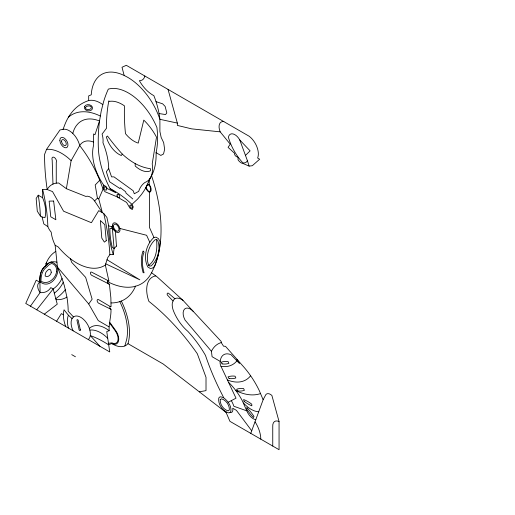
<?xml version="1.0" encoding="UTF-8"?>
<svg xmlns="http://www.w3.org/2000/svg" width="515" height="515" viewBox="0 0 515 515"><rect width="100%" height="100%" fill="white"/><g stroke="black" fill="none" stroke-linecap="round" stroke-linejoin="round"><path stroke-width="0.77" d="M42.642 197.741L38.239 195.198L36.153 198.475L37.299 211.189L40.382 216.03L42.076 217.002L44.96 217.665A28.789 16.622 60 0 0 42.642 197.741L42.642 189.526L47.18 189.514L52.53 191.586L63.57 211.202L91.406 222.712L98.745 210.635L103.715 213.448A192.398 111.079 60 0 1 109.656 251.346L109.862 254.661L107.641 257.764L105.356 265.045L108.903 281.048A1.88 1.088 60 0 0 107.493 282.072A1.88 1.088 60 0 0 109.405 284.235L110.86 297.779L111.053 306.637A1.661 0.959 60 0 0 109.849 307.262A1.661 0.959 60 0 0 110.995 309.309C111.272 316.545 108.665 323.568 109.148 330.739L106.747 331.525L109.746 351.951L25.75 303.451L36.211 280.186L39.932 282.336A7.442 4.294 60 0 0 40.112 292.591L30.449 306.168M109.862 254.661L113.287 254.597L114.092 248.481L112.386 228.576L111.407 226.581M150.026 178.853L151.565 175.75A68.154 39.346 60 0 0 156.09 152.685A86.333 49.846 60 0 0 156.933 127.572A47.547 27.45 60 0 0 108.305 89.127A185.213 106.933 60 0 0 103.547 101.886L101.204 111.163L99.524 120.993A185.213 106.933 60 0 0 98.339 147.663A68.051 39.288 60 0 0 110.081 188.619L115.798 192.745L107.287 188.599L106.077 186.533L103.702 185.162A39.294 22.686 60 0 1 93.601 145.294L93.601 133.952L94.953 134.737L99.524 120.993A46.183 26.664 60 0 0 78.254 123.439L76.478 125.46A46.183 26.664 60 0 0 72.795 133.456M103.702 185.162L103.103 189.005L98.777 198.957L102.356 212.663L94.58 200.921A10.609 6.128 60 0 0 85.786 196.421L66.377 188.696L58.659 182.999L56.257 183.147A35.052 20.24 60 0 0 47.18 189.514A221.894 128.113 60 0 1 44.554 154.5L46.524 149.395L59.965 129.98L63.036 129.323A15.566 8.987 60 0 1 79.69 145.552A85.078 49.118 60 0 1 99.73 180.276L103.103 189.005L105.009 191.734L116.744 196.704L126.568 202.376L129.954 208.163L132.323 209.528L133.25 206.888L131.93 204.339A85.039 49.099 60 0 0 110.081 188.619M66.377 188.696L71.122 160.635L79.69 145.552A26.915 15.54 60 0 1 93.601 142.069M124.888 345.926L126.748 339.166A49.749 28.724 60 0 0 119.789 301.584M250.773 433.366L263.133 399.743L259.206 390.454A62.032 35.812 60 0 0 250.625 375.757L248.648 373.015A62.032 35.812 60 0 0 242.308 365.335L225.486 346.318L223.549 346.202L221.238 342.572L221.231 341.503L182.986 300.348A13.19 7.616 60 0 0 174.894 298.739L173.774 299.672L172.403 302.62A13.19 7.616 60 0 0 173.568 311.157A32.426 18.72 60 0 0 187.827 331.332A79.934 46.15 60 0 1 205.472 355.369A169.647 97.947 60 0 0 222.525 395.333L223.716 397.812C227.836 400.928 231.808 406.116 230.81 411.543L230.012 412.554L228.808 412.901C222.75 411.395 217.884 404.32 218.746 398.121L219.551 397.117L220.748 396.769L223.716 397.812M63.036 129.323L64.33 126.033A104.448 60.307 60 0 1 88.677 100.573L88.677 95.88L91.245 94.818A50.451 29.123 60 0 1 124.166 75.512L122.01 67.265L126.297 65.302L249.131 136.224A15.341 8.858 60 0 1 257.629 158.034L259.663 159.206L252.318 165.714L249.131 166.107L243.086 163.525A7.216 4.165 60 0 1 238.052 159.824L238.052 157.474L236.025 156.303A2.137 1.236 60 0 1 234.576 153.296L228.074 147.354L230.231 144.161L220.188 131.853L191.664 128.866L177.353 125.422L177.353 123.079L168.038 89.404M131.93 204.339L137.679 199.002L141.123 194.908A148.738 85.876 60 0 0 145.694 187.994L150.586 177.424M39.932 282.336L39.842 280.437A31.621 18.257 60 0 1 46.099 265.598L45.919 263.944L47.077 261.253A61.092 35.271 60 0 1 55.8 251.41L55.131 245.204A27.424 15.83 60 0 1 51.185 232.117A11.092 6.405 60 0 1 47.837 226.613A146.53 84.602 60 0 0 42.642 189.526M45.919 263.944L46.582 262.335M107.474 281.589A72.325 41.754 60 0 0 133.681 286.707L137.421 285.658A72.325 41.754 60 0 0 151.565 272.744C157.249 262.013 159.914 249.955 160.783 237.911A138.226 79.806 60 0 0 151.565 175.75M146.054 187.318L147.49 184.576L146.144 187.157L146.472 188.001A3.83 2.215 60 0 0 148.584 191.181L149.614 191.49A4.757 2.749 60 0 0 149.614 185.87L148.706 185.04L147.361 184.84M263.133 399.743L265.862 394.593A7.641 4.41 60 0 1 271.881 395.443L279.059 421.54L279.059 449.698L229.948 421.347L225.84 411.858M56.586 321.257L61.369 313.609L63.403 314.781M122.287 154.069L121.347 155.517A19.461 11.233 60 0 1 107.777 141.02L106.309 137.016L107.487 136.024A149.929 86.559 60 0 0 122.287 154.069A58.407 33.72 60 0 0 135.168 163.577A63.828 36.848 60 0 0 150.412 168.669L150.412 170.826A22.551 13.023 60 0 1 135.22 166.023L135.168 163.577M108.942 326.813L98.249 320.588L88.715 303.972L92.134 299.189L85.657 277.379L71.675 262.315L70.368 258.71M108.691 168.566L111.562 176.87L113.989 176.877L133.147 190.705L134.306 193.762L138.677 191.374A41.657 24.05 60 0 1 144.966 182.452A29.052 16.776 60 0 0 152.221 163.886L156.502 137.17A41.136 23.748 60 0 0 143.794 120.111L138.226 143.106A25.003 14.433 60 0 1 125.48 133.675A198.455 114.581 60 0 1 124.488 105.89A32.632 18.843 60 0 0 109.347 101.41L108.852 100.824A164.414 94.927 60 0 0 106.483 128.267L102.092 134.087A19.873 11.472 60 0 1 102.961 142.745A54.848 31.666 60 0 1 108.691 168.566L106.328 171.688L109.547 181.744L119.95 188.542L120.336 187.679L125.686 191.78L125.988 193.074L132.767 198.945M36.726 309.792L53.167 288.96A69.158 39.925 60 0 0 62.019 278.377L57.442 267.098L55.8 251.41M73.13 330.81L72.757 330.102A13.673 7.892 60 0 1 72.061 318.566L73.452 316.931L75.338 316.088A13.673 7.892 60 0 1 88.767 326.825C90.325 330.772 91.67 336.173 88.393 339.617M99.73 180.276L95.204 184.982L97.419 198.178L98.777 198.957M245.468 155.414L250.103 150.863L239.771 139.971A9.302 5.369 60 0 0 233.018 133.926A9.302 5.369 60 0 0 228.422 137.37A38.567 22.267 60 0 0 242.803 162.804A10.5 6.058 60 0 0 247.4 160.661L239.771 139.971M94.58 200.921L97.419 198.178M44.309 314.169L57.255 304.172L53.167 288.96L50.798 287.595A30.25 17.465 60 0 1 40.112 292.591L39.848 279.787A31.602 18.244 60 0 1 46.099 265.598A25.576 14.768 60 0 1 51.346 262.006C66.461 266.783 51.494 292.057 39.9 281.602M153.934 237.454C146.189 244.265 142.874 257.7 147.857 266.982L150.322 268.482L152.376 268.167L154.564 266.352A132.136 76.291 60 0 0 159.766 246.949L160.101 241.696L158.453 238.645L155.987 237.145L153.934 237.454L149.498 227.527L149.498 192.327A5.523 3.187 60 0 0 149.498 184.898A8.864 5.118 60 0 1 149.498 180.205M228.158 402.279L236.012 398.185L220.993 366.339A6.541 3.772 60 0 1 220.214 361.395L212.083 356.702L211.433 351.301L185.046 320.06A10.281 5.935 60 0 1 184.454 309.174A10.281 5.935 60 0 1 193.267 311.408M135.509 286.192A70.87 40.917 60 0 1 121.347 301.043L118.939 301.88A70.87 40.917 60 0 1 111.06 302.942M109.779 322.332L115.321 330.012A10.3 5.948 60 0 1 118.534 341.078A10.3 5.948 60 0 1 111.897 343.569L108.433 344.715A102.163 58.987 60 0 0 90.286 335.555L99.904 346.267M199.305 391.818L206.013 390.627L206.013 377.334L197.309 353.734A164.06 94.721 60 0 0 148.887 301.359A27.636 15.952 60 0 1 155.781 275.898M156.489 239.533L155.118 239.739C148.468 245.713 145.385 257.011 148.681 265.392L149.826 266.088L151.191 265.882C157.847 259.908 160.931 248.61 157.635 240.228L156.489 239.533A45.803 26.445 60 0 1 148.681 265.392M108.259 343.344L111.897 342.861A9.418 5.44 60 0 0 117.845 340.737A9.418 5.44 60 0 0 115.328 330.926L109.644 323.06M109.405 284.235L91.76 275.345A1.918 1.107 60 0 1 90.408 273.002A1.918 1.107 60 0 1 91.76 272.216L108.903 281.048M147.702 184.151L149.498 184.898M159.051 113.551L165.572 114.562L166.802 112.933L165.154 106.431L162.637 103.818L156.019 101.655M177.353 123.079L159.901 119.319A50.135 28.943 60 0 0 124.166 75.512M119.866 228.448L146.614 235.278L149.73 242.192M103.715 213.448L106.927 217.478L108.71 225.892L112.624 226.89M255.801 419.699A10.712 6.186 60 0 1 246.788 410.854L233.862 406.258A15.469 8.929 60 0 0 231.286 400.651M105.73 263.847L139.803 279.812L107.023 259.727M110.995 309.309L98.655 303.2A2.157 1.242 60 0 1 97.129 300.554A2.157 1.242 60 0 1 98.655 299.678L110.216 306.528M55.131 245.204L58.259 247A55.35 31.956 60 0 0 105.356 265.045M156.09 152.685L160.828 155.421L163.519 153.991L164.645 149.324L163.654 142.604L161.169 137.454L159.901 131.447L159.901 119.319A66.667 38.49 60 0 0 153.869 95.648A26.535 15.321 60 0 1 139.372 80.681A13.924 8.04 60 0 0 144.837 76.008M47.837 226.613L43.82 223.922L42.076 217.002M111.897 343.569A25.705 14.838 60 0 0 127.984 343.666L163.21 364.002L226.349 412.663M71.727 354.629L75.448 356.779M151.565 272.744L157.262 276.999L182.986 300.348M174.894 298.739L169.293 293.956A1.996 1.152 60 0 0 167.607 293.164A1.996 1.152 60 0 0 167.291 294.902L172.937 300.985M65.701 326.516A25.647 14.806 60 0 1 64.053 309.798L68.398 315.225L72.061 318.566M254.977 421.94L255.427 422.384A23.053 13.306 60 0 1 260.822 439.173M73.452 316.931L68.18 311.215A79.78 46.06 60 0 0 66.911 297.071L64.401 285.922L62.019 278.377M57.442 267.098L88.715 303.972M251.719 430.804L236.443 410.371L232.716 408.221A5.781 3.341 60 0 1 230.012 412.554M236.932 359.258L239.514 363.564L231.035 354.706A17.755 10.248 60 0 0 220.214 361.395M246.788 410.854L242.127 400.374A44.792 25.859 60 0 0 228.499 382.259M247.4 160.661L249.131 166.107M113.287 254.597L112.508 252.099A70.175 40.518 60 0 1 108.71 225.892M145.899 187.602L145.964 187.936A4.603 2.659 60 0 0 149.498 192.327M52.968 184.093L52.195 160.146A3.257 1.88 60 0 1 54.223 157.41A3.257 1.88 60 0 1 56.257 162.495L56.257 183.147M272.75 446.054L272.75 426.587A9.83 5.678 60 0 1 279.059 421.54M88.677 100.573A28.711 16.577 60 0 1 102.807 104.577M258.717 411.762A25.505 14.729 60 0 1 243.453 402.949M260.629 393.531A63.081 36.417 60 0 1 235.896 390.627M68.398 328.074A22.261 12.856 60 0 1 68.398 315.225M46.099 265.598A25.364 14.645 60 0 1 56.927 262.199M121.347 301.043A52.575 30.353 60 0 1 127.984 343.666M250.625 375.757A46.865 27.057 60 0 1 227.424 379.973M220.188 131.853A10.242 5.916 60 0 1 223.832 121.611M68.489 117.137A64.079 36.996 60 0 1 100.277 116.01M65.386 289.668A131.196 75.744 60 0 1 61.639 293.795L60.847 294.554A131.196 75.744 60 0 1 55.768 298.655M66.911 297.071A46.653 26.935 60 0 1 56.032 299.614M89.9 330.083A28.975 16.725 60 0 1 107.59 338.123M89.333 328.454A28.563 16.486 60 0 1 109.148 330.739M236.919 360.848A44.541 25.718 60 0 1 220.993 366.339M38.239 195.198A152.865 88.258 60 0 1 40.382 216.03M46.524 149.395A41.799 24.134 60 0 1 71.122 160.635M63.281 282.149A72.789 42.024 60 0 1 54.287 293.132M211.433 351.301A44.457 25.666 60 0 1 221.238 342.572M220.22 399.653C219.776 404.365 223.529 409.612 228.074 410.867L229.342 410.017C229.78 405.305 226.027 400.058 221.489 398.803L220.22 399.653M246.949 407.745L246.679 409.129A34.64 20.001 60 0 0 253.406 417.549L254.011 416.474A34.73 20.053 60 0 0 246.949 407.745M51.262 272.229C51.056 274.952 47.773 277.797 45.185 276.079L45.178 275.795A11.697 6.753 60 0 1 47.103 270.813L47.676 270.311A9.347 5.401 60 0 1 49.279 269.216L50.663 269.924L51.262 272.229M56.592 271.315C56.058 278.3 47.65 285.587 41.007 281.184L40.988 280.45A29.992 17.317 60 0 1 45.932 267.671L47.393 266.397A23.973 13.841 60 0 1 51.506 263.583L51.796 263.506C55.317 264.221 57.049 267.987 56.592 271.315M84.55 106.534C83.224 110.783 90.556 112.547 92.359 108.987C93.685 104.738 86.353 102.968 84.55 106.534M85.496 107.532C85.091 110.3 90.531 110.139 91.413 107.983C91.818 105.215 86.378 105.375 85.496 107.532M143.106 251.12L142.584 252.524A36.282 20.948 60 0 0 142.584 270.639L143.106 272.641L144.071 272.802A34.833 20.111 60 0 1 144.071 252.073L143.106 251.12M116.461 246.099L114.092 248.481L112.296 247.438A62.862 36.295 60 0 1 109.907 228.422L112.386 228.576L115.418 231.467L116.461 246.099M106.257 240.666L104.365 242.121L101.796 238.091L100.354 220.523L104.783 224.656L106.257 240.666M53.637 201.043L49.131 201.114L50.766 216.802L55.852 219.738L53.637 201.043M222.126 363.886L221.109 362.264A34.73 20.053 60 0 1 228.126 361.582L228.892 363.339A34.64 20.001 60 0 1 222.126 363.886M237.627 390.885L236.61 389.269A34.73 20.053 60 0 1 243.627 388.58L244.393 390.338A34.64 20.001 60 0 1 237.627 390.885M229.072 378.506L228.055 376.883A34.73 20.053 60 0 1 235.072 376.195L235.838 377.952A34.64 20.001 60 0 1 229.072 378.506M244.059 401.275L243.627 399.543A34.73 20.053 60 0 1 251.758 404.185L251.848 405.82A34.64 20.001 60 0 1 244.059 401.275M80.353 329.819L78.344 321.186A1.004 0.579 60 0 0 77.668 319.738A1.004 0.579 60 0 0 76.993 320.407L78.995 329.034A1.004 0.579 60 0 0 79.671 330.488A1.004 0.579 60 0 0 80.353 329.819M104.011 187.64A1.918 1.107 60 0 0 106.039 190.17A1.918 1.107 60 0 0 106.039 187.46A1.918 1.107 60 0 0 104.011 187.64M113.474 226.207A3.92 2.26 60 0 0 117.729 231.229A3.92 2.26 60 0 0 117.529 225.576A3.92 2.26 60 0 0 113.474 226.207M129.941 205.891A1.687 0.972 60 0 0 131.731 208.112A1.687 0.972 60 0 0 131.731 205.73A1.687 0.972 60 0 0 129.941 205.891M117.034 195.166A1.918 1.107 60 0 0 119.068 197.689A1.918 1.107 60 0 0 119.068 194.979A1.918 1.107 60 0 0 117.034 195.166M59.862 140.543A5.749 3.322 60 0 0 66.171 147.786A5.749 3.322 60 0 0 65.72 139.411A5.749 3.322 60 0 0 59.862 140.543M112.45 225.667A5.369 3.096 60 0 0 118.276 232.542A5.369 3.096 60 0 0 117.999 224.798A5.369 3.096 60 0 0 112.45 225.667M61.575 141.406A3.322 1.918 60 0 0 65.218 145.591A3.322 1.918 60 0 0 64.954 140.75A3.322 1.918 60 0 0 61.575 141.406"/></g></svg>
